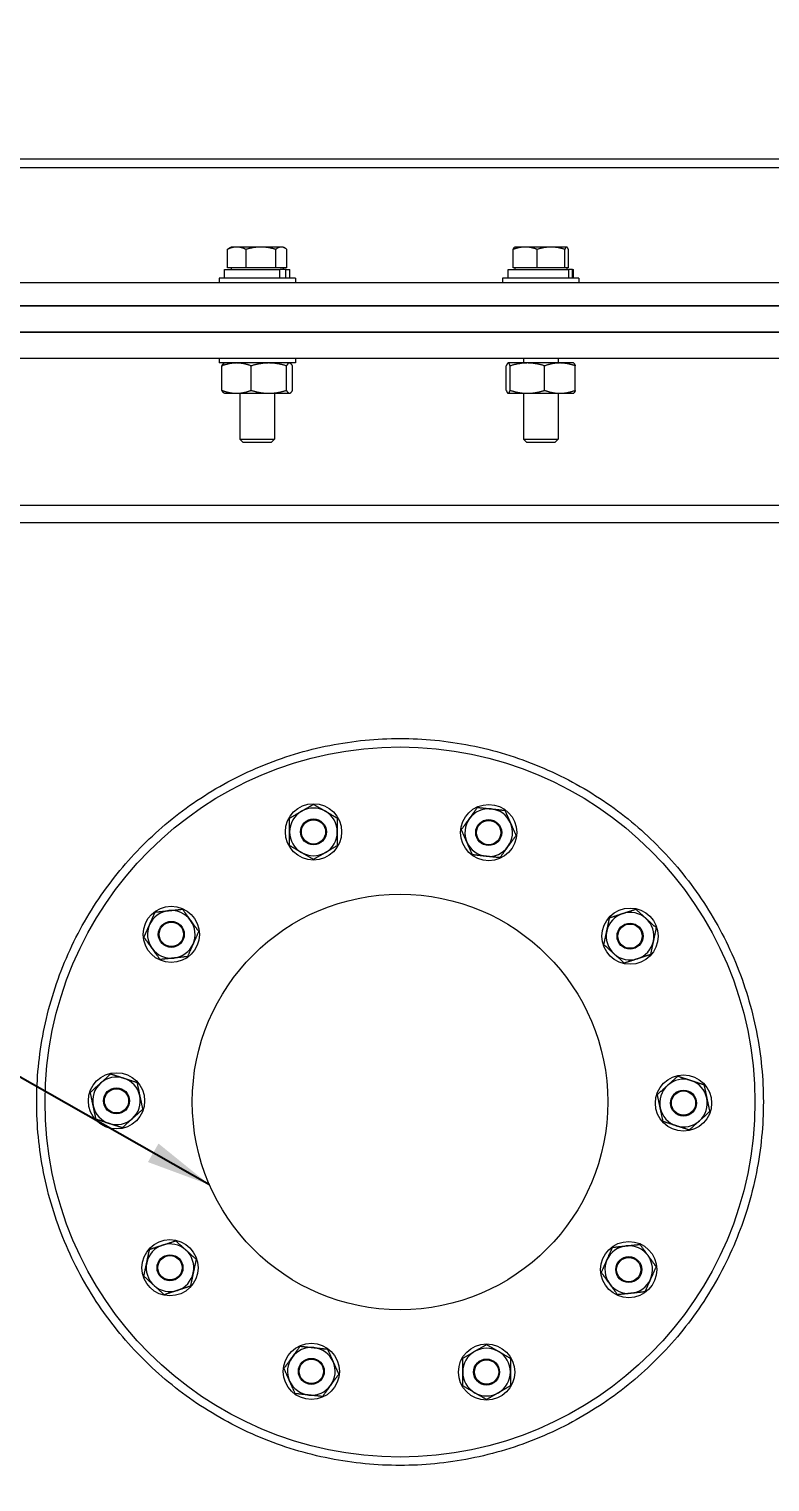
# Model space of a CAD drawing. Header units: inches. Extents: x 12 to 318, y 5 to 204.
# Drawn here: x 139.64 to 150.34, y 74.22 to 95.19 of the extents above; entities that cross this region are included whole.
import ezdxf

# ---------------------------------------------------------------- set-up
doc = ezdxf.new("R2010")
doc.units = ezdxf.units.IN
doc.header["$LTSCALE"] = 9.5
doc.header["$MEASUREMENT"] = 0
for name, color, linetype, lineweight in [('Dimension', 7, 'Continuous', 25), ('Symbol (ANSI)', 7, 'Continuous', 25), ('Visible', 7, 'Continuous', 18)]:
    doc.layers.add(name, color=color, linetype=linetype, lineweight=lineweight)
doc.styles.add('MEMCOR Medium', font='arial.ttf')
doc.styles.add('Standard D-E', font='arial.ttf')
doc.dimstyles.new('Default (ANSI)$7', dxfattribs={"dimscale": 9.5, "dimtxt": 0.15, "dimasz": 0.098425, "dimexe": 0.125, "dimexo": 0.0625, "dimgap": 0.031496, "dimtad": 0, "dimtih": 1, "dimtoh": 1, "dimdec": 4, "dimzin": 3, "dimdsep": 46, "dimlunit": 5, "dimtxsty": 'MEMCOR Medium', "dimcen": 0.09, "dimdle": 0.393701, "dimclrd": 256, "dimclre": 256, "dimclrt": 256, "dimadec": 0, "dimazin": 1, "dimtfac": 0.8, "dimtofl": 0, "dimtmove": 0, "dimatfit": 3, "dimfxl": 1, "dimfrac": 1, "dimtolj": 1, "dimtzin": 4, "dimlwd": -1, "dimlwe": -1, "dimarcsym": 0})
doc.dimstyles.new('in [mm] D-E NeptuneBenson', dxfattribs={"dimscale": 9.5, "dimtxt": 0.15, "dimasz": 0.098425, "dimexe": 0.125, "dimexo": 0.063, "dimgap": 0.031496, "dimtad": 0, "dimtih": 1, "dimtoh": 1, "dimdec": 4, "dimzin": 3, "dimdsep": 46, "dimlunit": 5, "dimtxsty": 'Standard D-E', "dimcen": 0.09, "dimdle": 0.393701, "dimclrd": 256, "dimclre": 256, "dimclrt": 256, "dimadec": 1, "dimazin": 1, "dimtfac": 1, "dimtofl": 0, "dimtmove": 0, "dimatfit": 3, "dimfxl": 1, "dimfrac": 1, "dimtolj": 1, "dimtzin": 4, "dimlwd": -1, "dimlwe": -1, "dimarcsym": 0})

# ---------------------------------------------------------------- blocks, each defined once
blk = doc.blocks.new('*D27')
at = {"layer": 'Defpoints', "color": 0, "transparency": 16777216}
for p in [(145.311, 108.566), (184.519, 108.566), (159.811, 27.706)]:
    blk.add_point(p, dxfattribs=at)
at = {"layer": 'Dimension', "transparency": 16777216}
for p, q in [((145.909, 108.566), (185.706, 108.566)), ((184.519, 107.631), (184.519, 71.091)), ((184.519, 28.641), (184.519, 65.182)), ((160.41, 27.706), (185.706, 27.706))]:
    blk.add_line(p, q, dxfattribs=at)
for points in [[(184.363, 107.631), (184.675, 107.631), (184.519, 108.566)], [(184.363, 28.641), (184.675, 28.641), (184.519, 27.706)]]:
    blk.add_solid(points, dxfattribs=at)
at = {"layer": 'Dimension', "transparency": 16777216, "char_height": 1.425, "attachment_point": 5, "style": 'Standard D-E'}
for s, insert in [('\\A1; 80{\\H1x;\\S7#8;} in', (184.519, 69.879)), ('\\A1;[2053.8 mm]', (184.519, 66.924))]:
    blk.add_mtext(s, dxfattribs=dict(at, insert=insert))

msp = doc.modelspace()

# ---------------------------------------------------------------- linework, layer by layer
at = {"layer": 'Visible'}
for p, q in [((133.431291, 93.196313), (159.270909, 93.196313)), ((133.442695, 93.321313), (144.985909, 93.321313)), ((144.985909, 93.321313), (158.985909, 93.321313)), ((142.509638, 91.749309), (142.509638, 92.013816)), ((142.56328, 92.047309), (142.534248, 92.030548)), ((142.643371, 92.047309), (142.56328, 92.047309)), ((142.991425, 92.047309), (142.643371, 92.047309)), ((142.777104, 91.749309), (142.777104, 92.013816)), ((143.286334, 92.047309), (142.991425, 92.047309)), ((143.205746, 91.749309), (143.205746, 92.013816)), ((143.31328, 92.047309), (143.286334, 92.047309)), ((143.31328, 92.047309), (143.342311, 92.030548)), ((143.366922, 91.749309), (143.366922, 92.013816)), ((146.635385, 91.749309), (146.635385, 92.013816)), ((146.658539, 92.047309), (146.655841, 92.045752)), ((146.80863, 92.047309), (146.658539, 92.047309)), ((147.180951, 92.047309), (146.80863, 92.047309)), ((146.981874, 91.749309), (146.981874, 92.013816)), ((147.40586, 92.047309), (147.180951, 92.047309)), ((147.380028, 91.749309), (147.380028, 92.013816)), ((147.408539, 92.047309), (147.40586, 92.047309)), ((147.408539, 92.047309), (147.411237, 92.045752)), ((147.431693, 91.749309), (147.431693, 92.013816)), ((142.466929, 91.724305), (143.267325, 91.724305)), ((142.466929, 91.599305), (142.466929, 91.724305)), ((142.643371, 91.749309), (142.509638, 91.749309)), ((142.56328, 91.749309), (142.56328, 91.724305)), ((142.777104, 91.749309), (142.643371, 91.749309)), ((142.991425, 91.749309), (142.777104, 91.749309)), ((143.205746, 91.749309), (142.991425, 91.749309)), ((143.286334, 91.749309), (143.205746, 91.749309)), ((143.267325, 91.724305), (143.27229, 91.724305)), ((143.267325, 91.599305), (143.267325, 91.724305)), ((143.349791, 91.724305), (143.27229, 91.724305)), ((143.366922, 91.749309), (143.286334, 91.749309)), ((143.31328, 91.749309), (143.31328, 91.724305)), ((143.349791, 91.599305), (143.349791, 91.724305)), ((143.349791, 91.724305), (143.409631, 91.724305)), ((143.409631, 91.599305), (143.409631, 91.724305)), ((146.562188, 91.724305), (147.438721, 91.724305)), ((146.562188, 91.599305), (146.562188, 91.724305)), ((146.80863, 91.749309), (146.635385, 91.749309)), ((146.658539, 91.749309), (146.658539, 91.724305)), ((146.981874, 91.749309), (146.80863, 91.749309)), ((147.180951, 91.749309), (146.981874, 91.749309)), ((147.380028, 91.749309), (147.180951, 91.749309)), ((147.40586, 91.749309), (147.380028, 91.749309)), ((147.431693, 91.749309), (147.40586, 91.749309)), ((147.408539, 91.749309), (147.408539, 91.724305)), ((147.490517, 91.724305), (147.438721, 91.724305)), ((147.438721, 91.599305), (147.438721, 91.724305)), ((147.490517, 91.599305), (147.490517, 91.724305)), ((147.490517, 91.724305), (147.50489, 91.724305)), ((147.50489, 91.599305), (147.50489, 91.724305)), ((133.084367, 91.536313), (161.390909, 91.536313)), ((143.489461, 91.599305), (142.387099, 91.599305)), ((142.387099, 91.599305), (142.387099, 91.536313)), ((143.489461, 91.599305), (143.489461, 91.536313)), ((147.58472, 91.599305), (146.482358, 91.599305)), ((146.482358, 91.599305), (146.482358, 91.536313)), ((147.58472, 91.599305), (147.58472, 91.536313)), ((132.895665, 91.196313), (161.515909, 91.196313)), ((161.515909, 91.196313), (132.895665, 91.196313)), ((161.515909, 90.816313), (132.895665, 90.816313)), ((132.895665, 90.816313), (161.515909, 90.816313)), ((161.390909, 90.436313), (132.895665, 90.436313)), ((142.387099, 90.436313), (142.387099, 90.373321)), ((143.489461, 90.436313), (143.489461, 90.373321)), ((146.783539, 90.436313), (146.783539, 90.373321)), ((147.283539, 90.436313), (147.283539, 90.373321)), ((143.489461, 90.373321), (142.387099, 90.373321)), ((142.428495, 89.978018), (142.428495, 90.331124)), ((142.465839, 90.373321), (142.459757, 90.36981)), ((142.851583, 89.978018), (142.851583, 90.331124)), ((143.361368, 89.978018), (143.361368, 90.331124)), ((143.410721, 90.373321), (143.416802, 90.36981)), ((143.448065, 89.978018), (143.448065, 90.331124)), ((146.535735, 89.978018), (146.535735, 90.331124)), ((146.561098, 90.373321), (146.55862, 90.37189)), ((146.563563, 90.373321), (146.561098, 90.373321)), ((146.840293, 90.373321), (146.563563, 90.373321)), ((146.591391, 89.978018), (146.591391, 90.331124)), ((147.310269, 90.373321), (146.840293, 90.373321)), ((147.089195, 89.978018), (147.089195, 90.331124)), ((147.50598, 90.373321), (147.310269, 90.373321)), ((147.50598, 90.373321), (147.508458, 90.37189)), ((147.531343, 89.978018), (147.531343, 90.331124)), ((142.465839, 89.935821), (142.459757, 89.939332)), ((142.465839, 89.935821), (142.640039, 89.935821)), ((142.640039, 89.935821), (143.106476, 89.935821)), ((142.68828, 89.935821), (142.68828, 89.271499)), ((143.106476, 89.935821), (143.404716, 89.935821)), ((143.18828, 89.935821), (143.18828, 89.271499)), ((143.404716, 89.935821), (143.410721, 89.935821)), ((143.410721, 89.935821), (143.416802, 89.939332)), ((146.561098, 89.935821), (146.55862, 89.937252)), ((146.561098, 89.935821), (146.563563, 89.935821)), ((146.563563, 89.935821), (146.840293, 89.935821)), ((146.783539, 89.935821), (146.783539, 89.271499)), ((146.840293, 89.935821), (147.310269, 89.935821)), ((147.283539, 89.935821), (147.283539, 89.271499)), ((147.310269, 89.935821), (147.50598, 89.935821)), ((147.50598, 89.935821), (147.508458, 89.937252)), ((142.68828, 89.271499), (143.18828, 89.271499)), ((142.735465, 89.224305), (142.68828, 89.271499)), ((143.141095, 89.224305), (142.735465, 89.224305)), ((143.141095, 89.224305), (143.18828, 89.271499)), ((146.783539, 89.271499), (147.283539, 89.271499)), ((146.830724, 89.224305), (146.783539, 89.271499)), ((147.236354, 89.224305), (146.830724, 89.224305)), ((147.236354, 89.224305), (147.283539, 89.271499)), ((159.770909, 88.316313), (132.895665, 88.316313)), ((159.485909, 88.066313), (132.895665, 88.066313))]:
    msp.add_line(p, q, dxfattribs=at)
for centre, radius in [((145.000942, 79.706313), 5.125), ((143.751182, 83.604894), 0.406), ((146.281393, 83.594922), 0.406), ((143.751182, 83.604894), 0.1875), ((143.751182, 83.604894), 0.175), ((146.281393, 83.594922), 0.1875), ((146.281393, 83.594922), 0.175), ((145.000942, 79.706313), 3), ((141.698336, 82.125741), 0.406), ((148.322516, 82.099634), 0.406), ((141.698336, 82.125741), 0.1875), ((141.698336, 82.125741), 0.175), ((148.322516, 82.099634), 0.1875), ((148.322516, 82.099634), 0.175), ((140.906974, 79.722448), 0.406), ((140.906974, 79.722448), 0.1875), ((149.09491, 79.690178), 0.406), ((140.906974, 79.722448), 0.175), ((149.09491, 79.690178), 0.1875), ((149.09491, 79.690178), 0.175), ((141.679368, 77.312993), 0.406), ((148.303548, 77.286885), 0.406), ((141.679368, 77.312993), 0.1875), ((141.679368, 77.312993), 0.175), ((148.303548, 77.286885), 0.1875), ((148.303548, 77.286885), 0.175), ((143.720491, 75.817704), 0.406), ((146.250702, 75.807732), 0.406), ((143.720491, 75.817704), 0.1875), ((143.720491, 75.817704), 0.175), ((146.250702, 75.807732), 0.1875), ((146.250702, 75.807732), 0.175)]:
    msp.add_circle(centre, radius, dxfattribs=at)
for centre, start, end in [((143.751182, 83.604894), 120, 180), ((143.751182, 83.604894), 60, 120), ((143.751182, 83.604894), 0, 60), ((146.281393, 83.594922), 84, 144), ((146.281393, 83.594922), 24, 84), ((146.281393, 83.594922), 144, 204), ((146.281393, 83.594922), 324, 24), ((143.751182, 83.604894), 180, 240), ((143.751182, 83.604894), 300, 0), ((143.751182, 83.604894), 240, 300), ((146.281393, 83.594922), 204, 264), ((146.281393, 83.594922), 264, 324), ((141.698336, 82.125741), 96, 156), ((141.698336, 82.125741), 36, 96), ((148.322516, 82.099634), 108, 168), ((148.322516, 82.099634), 48, 108), ((141.698336, 82.125741), 156, 216), ((141.698336, 82.125741), 336, 36), ((148.322516, 82.099634), 348, 48), ((148.322516, 82.099634), 168, 228), ((148.322516, 82.099634), 288, 348), ((141.698336, 82.125741), 216, 276), ((141.698336, 82.125741), 276, 336), ((148.322516, 82.099634), 228, 288), ((140.906974, 79.722448), 132, 192), ((140.906974, 79.722448), 72, 132), ((140.906974, 79.722448), 12, 72), ((149.09491, 79.690178), 132, 192), ((149.09491, 79.690178), 72, 132), ((149.09491, 79.690178), 12, 72), ((140.906974, 79.722448), 312, 12), ((149.09491, 79.690178), 312, 12), ((140.906974, 79.722448), 192, 252), ((149.09491, 79.690178), 192, 252), ((140.906974, 79.722448), 252, 312), ((149.09491, 79.690178), 252, 312), ((141.679368, 77.312993), 108, 168), ((141.679368, 77.312993), 48, 108), ((148.303548, 77.286885), 96, 156), ((148.303548, 77.286885), 36, 96), ((141.679368, 77.312993), 348, 48), ((148.303548, 77.286885), 156, 216), ((148.303548, 77.286885), 336, 36), ((141.679368, 77.312993), 168, 228), ((141.679368, 77.312993), 288, 348), ((141.679368, 77.312993), 228, 288), ((148.303548, 77.286885), 216, 276), ((148.303548, 77.286885), 276, 336), ((143.720491, 75.817704), 84, 144), ((143.720491, 75.817704), 24, 84), ((146.250702, 75.807732), 60, 120), ((143.720491, 75.817704), 144, 204), ((143.720491, 75.817704), 324, 24), ((146.250702, 75.807732), 120, 180), ((146.250702, 75.807732), 0, 60), ((146.250702, 75.807732), 180, 240), ((146.250702, 75.807732), 300, 0), ((143.720491, 75.817704), 204, 264), ((143.720491, 75.817704), 264, 324), ((146.250702, 75.807732), 240, 300)]:
    msp.add_arc(centre, 0.344, start, end, dxfattribs=at)
for points, weights in [([(142.643371, 92.047309), (142.581305, 92.047309), (142.509638, 92.013816)], [1, 1.0379548493, 1]), ([(142.509638, 92.013816), (142.522369, 92.023689), (142.534248, 92.030548)], [1, 1.01089719788, 1.01553701765]), ([(142.777104, 92.013816), (142.705437, 92.047309), (142.643371, 92.047309)], [1, 1.0379548493, 1]), ([(142.991425, 92.047309), (142.891958, 92.047309), (142.777104, 92.013816)], [1, 1.0379548493, 1]), ([(143.205746, 92.013816), (143.090892, 92.047309), (142.991425, 92.047309)], [1, 1.0379548493, 1]), ([(143.286334, 92.047309), (143.248933, 92.047309), (143.205746, 92.013816)], [1, 1.0379548493, 1]), ([(143.366922, 92.013816), (143.323735, 92.047309), (143.286334, 92.047309)], [1, 1.0379548493, 1]), ([(146.80863, 92.047309), (146.728227, 92.047309), (146.635385, 92.013816)], [1, 1.0379548493, 1]), ([(146.635385, 92.013816), (146.646311, 92.040249), (146.655841, 92.045752)], [1, 1.02971695473, 1.0128998083]), ([(146.981874, 92.013816), (146.889033, 92.047309), (146.80863, 92.047309)], [1, 1.0379548493, 1]), ([(147.180951, 92.047309), (147.088559, 92.047309), (146.981874, 92.013816)], [1, 1.0379548493, 1]), ([(147.380028, 92.013816), (147.273343, 92.047309), (147.180951, 92.047309)], [1, 1.0379548493, 1]), ([(147.40586, 92.047309), (147.393871, 92.047309), (147.380028, 92.013816)], [1, 1.0379548493, 1]), ([(147.431693, 92.013816), (147.417849, 92.047309), (147.40586, 92.047309)], [1, 1.0379548493, 1]), ([(142.640039, 90.373321), (142.541861, 90.373321), (142.428495, 90.331124)], [1, 1.0379548493, 1]), ([(142.428495, 90.331124), (142.445149, 90.361376), (142.459757, 90.36981)], [1, 1.02692102504, 1.01565237985]), ([(142.851583, 90.331124), (142.738217, 90.373321), (142.640039, 90.373321)], [1, 1.0379548493, 1]), ([(143.106476, 90.373321), (142.98818, 90.373321), (142.851583, 90.331124)], [1, 1.0379548493, 1]), ([(143.361368, 90.331124), (143.224772, 90.373321), (143.106476, 90.373321)], [1, 1.0379548493, 1]), ([(143.404716, 90.373321), (143.384598, 90.373321), (143.361368, 90.331124)], [1, 1.0379548493, 1]), ([(143.448065, 90.331124), (143.424834, 90.373321), (143.404716, 90.373321)], [1, 1.0379548493, 1]), ([(146.563563, 90.373321), (146.550648, 90.373321), (146.535735, 90.331124)], [1, 1.0379548493, 1]), ([(146.591391, 90.331124), (146.576478, 90.373321), (146.563563, 90.373321)], [1, 1.0379548493, 1]), ([(146.840293, 90.373321), (146.724777, 90.373321), (146.591391, 90.331124)], [1, 1.0379548493, 1]), ([(147.089195, 90.331124), (146.955809, 90.373321), (146.840293, 90.373321)], [1, 1.0379548493, 1]), ([(147.310269, 90.373321), (147.207668, 90.373321), (147.089195, 90.331124)], [1, 1.0379548493, 1]), ([(147.531343, 90.331124), (147.41287, 90.373321), (147.310269, 90.373321)], [1, 1.0379548493, 1]), ([(147.508458, 90.37189), (147.519109, 90.365741), (147.531343, 90.331124)], [1.01145423084, 1.03092610004, 1]), ([(142.459757, 89.939332), (142.445149, 89.947766), (142.428495, 89.978018)], [1.01565237985, 1.02692102504, 1]), ([(142.428495, 89.978018), (142.541861, 89.935821), (142.640039, 89.935821)], [1, 1.0379548493, 1]), ([(142.640039, 89.935821), (142.738217, 89.935821), (142.851583, 89.978018)], [1, 1.0379548493, 1]), ([(142.851583, 89.978018), (142.98818, 89.935821), (143.106476, 89.935821)], [1, 1.0379548493, 1]), ([(143.106476, 89.935821), (143.224772, 89.935821), (143.361368, 89.978018)], [1, 1.0379548493, 1]), ([(143.361368, 89.978018), (143.384598, 89.935821), (143.404716, 89.935821)], [1, 1.0379548493, 1]), ([(143.404716, 89.935821), (143.424834, 89.935821), (143.448065, 89.978018)], [1, 1.0379548493, 1]), ([(146.535735, 89.978018), (146.550648, 89.935821), (146.563563, 89.935821)], [1, 1.0379548493, 1]), ([(146.563563, 89.935821), (146.576478, 89.935821), (146.591391, 89.978018)], [1, 1.0379548493, 1]), ([(146.591391, 89.978018), (146.724777, 89.935821), (146.840293, 89.935821)], [1, 1.0379548493, 1]), ([(146.840293, 89.935821), (146.955809, 89.935821), (147.089195, 89.978018)], [1, 1.0379548493, 1]), ([(147.089195, 89.978018), (147.207668, 89.935821), (147.310269, 89.935821)], [1, 1.0379548493, 1]), ([(147.310269, 89.935821), (147.41287, 89.935821), (147.531343, 89.978018)], [1, 1.0379548493, 1]), ([(147.531343, 89.978018), (147.519109, 89.943401), (147.508458, 89.937252)], [1, 1.03092610004, 1.01145423084]), ([(143.407182, 83.803503), (143.499356, 83.85672), (143.579182, 83.902807)], [1, 1.0379548493, 1]), ([(143.579182, 83.902807), (143.659007, 83.948894), (143.751182, 84.002111)], [1, 1.0379548493, 1]), ([(143.751182, 84.002111), (143.843356, 83.948894), (143.923182, 83.902807)], [1, 1.0379548493, 1]), ([(143.923182, 83.902807), (144.003007, 83.85672), (144.095182, 83.803503)], [1, 1.0379548493, 1]), ([(146.003091, 83.79712), (146.05727, 83.871691), (146.119831, 83.957798)], [1, 1.0379548493, 1]), ([(146.119831, 83.957798), (146.225681, 83.946673), (146.317351, 83.937038)], [1, 1.0379548493, 1]), ([(146.317351, 83.937038), (146.409021, 83.927403), (146.514872, 83.916278)], [1, 1.0379548493, 1]), ([(146.514872, 83.916278), (146.558162, 83.819045), (146.595653, 83.73484)], [1, 1.0379548493, 1]), ([(143.407182, 83.604894), (143.407182, 83.697069), (143.407182, 83.803503)], [1, 1.0379548493, 1]), ([(144.095182, 83.803503), (144.095182, 83.697069), (144.095182, 83.604894)], [1, 1.0379548493, 1]), ([(145.886352, 83.636443), (145.948913, 83.72255), (146.003091, 83.79712)], [1, 1.0379548493, 1]), ([(146.595653, 83.73484), (146.633144, 83.650634), (146.676434, 83.553402)], [1, 1.0379548493, 1]), ([(143.407182, 83.406286), (143.407182, 83.51272), (143.407182, 83.604894)], [1, 1.0379548493, 1]), ([(144.095182, 83.604894), (144.095182, 83.51272), (144.095182, 83.406286)], [1, 1.0379548493, 1]), ([(145.967134, 83.455005), (145.929643, 83.539211), (145.886352, 83.636443)], [1, 1.0379548493, 1]), ([(146.676434, 83.553402), (146.613874, 83.467295), (146.559695, 83.392724)], [1, 1.0379548493, 1]), ([(143.579182, 83.306982), (143.499356, 83.353069), (143.407182, 83.406286)], [1, 1.0379548493, 1]), ([(143.751182, 83.207677), (143.659007, 83.260894), (143.579182, 83.306982)], [1, 1.0379548493, 1]), ([(143.923182, 83.306982), (143.843356, 83.260894), (143.751182, 83.207677)], [1, 1.0379548493, 1]), ([(144.095182, 83.406286), (144.003007, 83.353069), (143.923182, 83.306982)], [1, 1.0379548493, 1]), ([(146.047915, 83.273567), (146.004624, 83.370799), (145.967134, 83.455005)], [1, 1.0379548493, 1]), ([(146.245435, 83.252807), (146.153766, 83.262442), (146.047915, 83.273567)], [1, 1.0379548493, 1]), ([(146.559695, 83.392724), (146.505516, 83.318153), (146.442956, 83.232047)], [1, 1.0379548493, 1]), ([(146.442956, 83.232047), (146.337105, 83.243172), (146.245435, 83.252807)], [1, 1.0379548493, 1]), ([(141.384077, 82.265658), (141.421567, 82.349864), (141.464858, 82.447096)], [1, 1.0379548493, 1]), ([(141.464858, 82.447096), (141.570709, 82.458222), (141.662378, 82.467856)], [1, 1.0379548493, 1]), ([(141.662378, 82.467856), (141.754048, 82.477491), (141.859899, 82.488617)], [1, 1.0379548493, 1]), ([(141.859899, 82.488617), (141.922459, 82.40251), (141.976638, 82.327939)], [1, 1.0379548493, 1]), ([(148.027326, 82.365424), (148.128551, 82.398314), (148.216214, 82.426797)], [1, 1.0379548493, 1]), ([(148.216214, 82.426797), (148.303877, 82.455281), (148.405102, 82.488171)], [1, 1.0379548493, 1]), ([(148.405102, 82.488171), (148.484198, 82.416952), (148.552697, 82.355276)], [1, 1.0379548493, 1]), ([(141.303295, 82.08422), (141.346586, 82.181453), (141.384077, 82.265658)], [1, 1.0379548493, 1]), ([(141.976638, 82.327939), (142.030817, 82.253368), (142.093377, 82.167261)], [1, 1.0379548493, 1]), ([(147.986033, 82.171155), (148.005197, 82.261316), (148.027326, 82.365424)], [1, 1.0379548493, 1]), ([(148.552697, 82.355276), (148.621196, 82.293599), (148.700292, 82.222381)], [1, 1.0379548493, 1]), ([(148.700292, 82.222381), (148.678163, 82.118272), (148.658999, 82.028112)], [1, 1.0379548493, 1]), ([(141.420034, 81.923543), (141.365856, 81.998114), (141.303295, 82.08422)], [1, 1.0379548493, 1]), ([(142.093377, 82.167261), (142.050087, 82.070029), (142.012596, 81.985824)], [1, 1.0379548493, 1]), ([(147.94474, 81.976887), (147.966869, 82.080995), (147.986033, 82.171155)], [1, 1.0379548493, 1]), ([(148.658999, 82.028112), (148.639835, 81.937952), (148.617706, 81.833844)], [1, 1.0379548493, 1]), ([(141.536774, 81.762865), (141.474213, 81.848972), (141.420034, 81.923543)], [1, 1.0379548493, 1]), ([(141.931815, 81.804386), (141.825964, 81.79326), (141.734294, 81.783625)], [1, 1.0379548493, 1]), ([(142.012596, 81.985824), (141.975105, 81.901618), (141.931815, 81.804386)], [1, 1.0379548493, 1]), ([(148.092335, 81.843992), (148.023836, 81.905669), (147.94474, 81.976887)], [1, 1.0379548493, 1]), ([(148.23993, 81.711097), (148.160834, 81.782315), (148.092335, 81.843992)], [1, 1.0379548493, 1]), ([(148.617706, 81.833844), (148.516481, 81.800954), (148.428818, 81.77247)], [1, 1.0379548493, 1]), ([(141.734294, 81.783625), (141.642624, 81.773991), (141.536774, 81.762865)], [1, 1.0379548493, 1]), ([(148.428818, 81.77247), (148.341155, 81.743987), (148.23993, 81.711097)], [1, 1.0379548493, 1]), ([(140.529198, 79.845195), (140.608294, 79.916413), (140.676793, 79.97809)], [1, 1.0379548493, 1]), ([(140.676793, 79.97809), (140.745292, 80.039767), (140.824388, 80.110985)], [1, 1.0379548493, 1]), ([(140.824388, 80.110985), (140.925613, 80.078095), (141.013276, 80.049612)], [1, 1.0379548493, 1]), ([(141.013276, 80.049612), (141.100939, 80.021128), (141.202164, 79.988238)], [1, 1.0379548493, 1]), ([(141.202164, 79.988238), (141.224293, 79.88413), (141.243457, 79.79397)], [1, 1.0379548493, 1]), ([(148.717134, 79.812925), (148.79623, 79.884143), (148.864729, 79.94582)], [1, 1.0379548493, 1]), ([(148.864729, 79.94582), (148.933228, 80.007497), (149.012324, 80.078715)], [1, 1.0379548493, 1]), ([(149.012324, 80.078715), (149.113549, 80.045825), (149.201212, 80.017342)], [1, 1.0379548493, 1]), ([(149.201212, 80.017342), (149.288875, 79.988858), (149.3901, 79.955968)], [1, 1.0379548493, 1]), ([(149.3901, 79.955968), (149.412229, 79.85186), (149.431393, 79.7617)], [1, 1.0379548493, 1]), ([(140.570491, 79.650927), (140.551327, 79.741087), (140.529198, 79.845195)], [1, 1.0379548493, 1]), ([(141.243457, 79.79397), (141.262621, 79.70381), (141.28475, 79.599702)], [1, 1.0379548493, 1]), ([(148.758428, 79.618656), (148.739263, 79.708817), (148.717134, 79.812925)], [1, 1.0379548493, 1]), ([(149.431393, 79.7617), (149.450557, 79.671539), (149.472686, 79.567431)], [1, 1.0379548493, 1]), ([(140.611784, 79.456658), (140.589655, 79.560766), (140.570491, 79.650927)], [1, 1.0379548493, 1]), ([(141.28475, 79.599702), (141.205654, 79.528483), (141.137155, 79.466807)], [1, 1.0379548493, 1]), ([(148.799721, 79.424388), (148.777592, 79.528496), (148.758428, 79.618656)], [1, 1.0379548493, 1]), ([(149.472686, 79.567431), (149.39359, 79.496213), (149.325091, 79.434536)], [1, 1.0379548493, 1]), ([(140.800672, 79.395285), (140.713009, 79.423768), (140.611784, 79.456658)], [1, 1.0379548493, 1]), ([(140.98956, 79.333912), (140.888335, 79.366801), (140.800672, 79.395285)], [1, 1.0379548493, 1]), ([(141.137155, 79.466807), (141.068656, 79.40513), (140.98956, 79.333912)], [1, 1.0379548493, 1]), ([(148.988608, 79.363015), (148.900945, 79.391498), (148.799721, 79.424388)], [1, 1.0379548493, 1]), ([(149.177496, 79.301641), (149.076272, 79.334531), (148.988608, 79.363015)], [1, 1.0379548493, 1]), ([(149.325091, 79.434536), (149.256592, 79.372859), (149.177496, 79.301641)], [1, 1.0379548493, 1]), ([(141.384178, 77.578783), (141.485403, 77.611673), (141.573066, 77.640156)], [1, 1.0379548493, 1]), ([(141.573066, 77.640156), (141.66073, 77.66864), (141.761954, 77.70153)], [1, 1.0379548493, 1]), ([(141.761954, 77.70153), (141.84105, 77.630311), (141.909549, 77.568635)], [1, 1.0379548493, 1]), ([(147.989288, 77.426803), (148.026779, 77.511008), (148.07007, 77.608241)], [1, 1.0379548493, 1]), ([(148.07007, 77.608241), (148.175921, 77.619366), (148.26759, 77.629001)], [1, 1.0379548493, 1]), ([(148.26759, 77.629001), (148.35926, 77.638636), (148.465111, 77.649761)], [1, 1.0379548493, 1]), ([(148.465111, 77.649761), (148.527671, 77.563654), (148.58185, 77.489084)], [1, 1.0379548493, 1]), ([(141.342885, 77.384514), (141.36205, 77.474675), (141.384178, 77.578783)], [1, 1.0379548493, 1]), ([(141.909549, 77.568635), (141.978048, 77.506958), (142.057144, 77.435739)], [1, 1.0379548493, 1]), ([(142.057144, 77.435739), (142.035015, 77.331631), (142.015851, 77.241471)], [1, 1.0379548493, 1]), ([(147.908507, 77.245365), (147.951798, 77.342597), (147.989288, 77.426803)], [1, 1.0379548493, 1]), ([(148.58185, 77.489084), (148.636029, 77.414513), (148.698589, 77.328406)], [1, 1.0379548493, 1]), ([(141.301592, 77.190246), (141.323721, 77.294354), (141.342885, 77.384514)], [1, 1.0379548493, 1]), ([(141.449187, 77.057351), (141.380688, 77.119028), (141.301592, 77.190246)], [1, 1.0379548493, 1]), ([(142.015851, 77.241471), (141.996687, 77.151311), (141.974558, 77.047203)], [1, 1.0379548493, 1]), ([(148.025246, 77.084687), (147.971067, 77.159258), (147.908507, 77.245365)], [1, 1.0379548493, 1]), ([(148.698589, 77.328406), (148.655298, 77.231174), (148.617808, 77.146968)], [1, 1.0379548493, 1]), ([(141.596782, 76.924456), (141.517686, 76.995674), (141.449187, 77.057351)], [1, 1.0379548493, 1]), ([(141.78567, 76.985829), (141.698007, 76.957346), (141.596782, 76.924456)], [1, 1.0379548493, 1]), ([(141.974558, 77.047203), (141.873333, 77.014313), (141.78567, 76.985829)], [1, 1.0379548493, 1]), ([(148.141985, 76.92401), (148.079425, 77.010117), (148.025246, 77.084687)], [1, 1.0379548493, 1]), ([(148.617808, 77.146968), (148.580317, 77.062762), (148.537026, 76.96553)], [1, 1.0379548493, 1]), ([(148.339506, 76.94477), (148.247836, 76.935135), (148.141985, 76.92401)], [1, 1.0379548493, 1]), ([(148.537026, 76.96553), (148.431175, 76.954405), (148.339506, 76.94477)], [1, 1.0379548493, 1]), ([(143.442189, 76.019902), (143.496368, 76.094473), (143.558928, 76.18058)], [1, 1.0379548493, 1]), ([(143.558928, 76.18058), (143.664779, 76.169455), (143.756449, 76.15982)], [1, 1.0379548493, 1]), ([(143.756449, 76.15982), (143.848118, 76.150185), (143.953969, 76.139059)], [1, 1.0379548493, 1]), ([(143.953969, 76.139059), (143.99726, 76.041827), (144.034751, 75.957622)], [1, 1.0379548493, 1]), ([(146.078702, 76.105645), (146.158528, 76.151732), (146.250702, 76.204949)], [1, 1.0379548493, 1]), ([(146.250702, 76.204949), (146.342877, 76.151732), (146.422702, 76.105645)], [1, 1.0379548493, 1]), ([(143.32545, 75.859225), (143.38801, 75.945331), (143.442189, 76.019902)], [1, 1.0379548493, 1]), ([(144.034751, 75.957622), (144.072241, 75.873416), (144.115532, 75.776184)], [1, 1.0379548493, 1]), ([(145.906702, 76.006341), (145.998877, 76.059558), (146.078702, 76.105645)], [1, 1.0379548493, 1]), ([(145.906702, 75.807732), (145.906702, 75.899907), (145.906702, 76.006341)], [1, 1.0379548493, 1]), ([(146.422702, 76.105645), (146.502528, 76.059558), (146.594702, 76.006341)], [1, 1.0379548493, 1]), ([(146.594702, 76.006341), (146.594702, 75.899907), (146.594702, 75.807732)], [1, 1.0379548493, 1]), ([(143.406231, 75.677787), (143.368741, 75.761992), (143.32545, 75.859225)], [1, 1.0379548493, 1]), ([(144.115532, 75.776184), (144.052972, 75.690077), (143.998793, 75.615506)], [1, 1.0379548493, 1]), ([(145.906702, 75.609124), (145.906702, 75.715558), (145.906702, 75.807732)], [1, 1.0379548493, 1]), ([(146.594702, 75.807732), (146.594702, 75.715558), (146.594702, 75.609124)], [1, 1.0379548493, 1]), ([(143.487013, 75.496349), (143.443722, 75.593581), (143.406231, 75.677787)], [1, 1.0379548493, 1]), ([(143.998793, 75.615506), (143.944614, 75.540935), (143.882054, 75.454828)], [1, 1.0379548493, 1]), ([(146.078702, 75.509819), (145.998877, 75.555907), (145.906702, 75.609124)], [1, 1.0379548493, 1]), ([(146.250702, 75.410515), (146.158528, 75.463732), (146.078702, 75.509819)], [1, 1.0379548493, 1]), ([(146.422702, 75.509819), (146.342877, 75.463732), (146.250702, 75.410515)], [1, 1.0379548493, 1]), ([(146.594702, 75.609124), (146.502528, 75.555907), (146.422702, 75.509819)], [1, 1.0379548493, 1]), ([(143.684533, 75.475589), (143.592864, 75.485223), (143.487013, 75.496349)], [1, 1.0379548493, 1]), ([(143.882054, 75.454828), (143.776203, 75.465954), (143.684533, 75.475589)], [1, 1.0379548493, 1])]:
    msp.add_rational_spline(points, weights, degree=2, dxfattribs=at)
for points, knots in [([(150.013252, 78.156449), (149.964365, 77.998616), (149.908069, 77.842786), (149.710289, 77.36762), (149.54359, 77.059101), (149.159538, 76.489255), (148.942149, 76.227925), (148.479752, 75.765492), (148.218481, 75.548084), (147.648564, 75.163899), (147.339915, 74.997094), (146.694417, 74.728393), (146.356999, 74.626285), (145.676573, 74.491996), (145.333556, 74.459855), (144.668413, 74.459855), (144.325455, 74.49198), (143.645102, 74.62623), (143.307698, 74.728315), (142.6622, 74.99698), (142.353537, 75.163772), (141.783584, 75.547943), (141.522291, 75.765351), (141.059823, 76.22782), (140.842396, 76.489187), (140.458292, 77.059099), (140.29158, 77.367646), (140.023006, 78.012913), (139.920932, 78.350203), (139.78665, 79.030519), (139.754484, 79.373557), (139.754484, 80.039087), (139.786653, 80.382141), (139.920948, 81.062488), (140.023032, 81.399793), (140.291631, 82.045084), (140.458358, 82.353642), (140.842496, 82.92357), (141.059942, 83.184943), (141.522428, 83.647394), (141.783715, 83.864783), (142.353652, 84.24892), (142.662304, 84.415697), (143.307777, 84.684337), (143.645167, 84.786413), (144.325488, 84.920649), (144.66843, 84.952772), (145.333556, 84.952772), (145.676573, 84.92063), (146.356999, 84.786342), (146.694417, 84.684233), (147.339915, 84.415533), (147.648564, 84.248727), (148.218481, 83.864543), (148.479752, 83.647134), (148.942149, 83.184701), (149.159538, 82.923372), (149.54359, 82.353525), (149.710289, 82.045007), (149.978855, 81.399776), (150.080935, 81.062492), (150.215228, 80.382162), (150.247401, 80.039103), (150.247401, 79.706313)], [-77.246249677, -77.246249677, -77.246249677, -77.246249677, -76.047153334, -76.047153334, -73.511291898, -73.511291898, -70.975430463, -70.975430463, -68.440911855, -68.440911855, -65.906393246, -65.906393246, -63.371874638, -63.371874638, -60.837356029, -60.837356029, -58.303481057, -58.303481057, -55.769606085, -55.769606085, -53.235731113, -53.235731113, -50.701856141, -50.701856141, -48.166251668, -48.166251668, -45.630647195, -45.630647195, -43.095042723, -43.095042723, -40.55943825, -40.55943825, -38.023705284, -38.023705284, -35.487972318, -35.487972318, -32.952239352, -32.952239352, -30.416506387, -30.416506387, -27.882759834, -27.882759834, -25.349013281, -25.349013281, -22.815266728, -22.815266728, -20.281520175, -20.281520175, -17.747001567, -17.747001567, -15.212482959, -15.212482959, -12.67796435, -12.67796435, -10.143445742, -10.143445742, -7.607584306, -7.607584306, -5.071722871, -5.071722871, -2.535861435, -2.535861435, 0, 0, 0, 0]), ([(150.247401, 79.706313), (150.247401, 79.373523), (150.215228, 79.030465), (150.112685, 78.510983), (150.067582, 78.332468), (150.013252, 78.156449)], [0, 0, 0, 0, 2.535861435, 2.535861435, 3.872626528, 3.872626528, 3.872626528, 3.872626528])]:
    msp.add_open_spline(points, degree=3, knots=knots, dxfattribs=at)

# ---------------------------------------------------------------- dimensions: what is measured, and where the dimension line sits
at = {"layer": 'Dimension'}
dim = msp.add_linear_dim(base=(184.518818, 108.566317), p1=(159.811147, 27.706313), p2=(145.310669, 108.566317), angle=90, text=' <> in\\X[2053.8 mm]', dimstyle='in [mm] D-E NeptuneBenson', override={"dimgap": 0.031496, "dimdec": 4, "dimpost": '', "dimtol": 0, "dimlim": 0, "dimtp": 0, "dimtm": 0, "dimtdec": 2, "dimatfit": 1}, dxfattribs=at)
dim.commit()
dim.dimension.update_dxf_attribs({"geometry": '*D27', "text_midpoint": (184.518818, 68.136315), "dimtype": 160})

# ---------------------------------------------------------------- leaders
at = {"layer": 'Symbol (ANSI)', "annotation_type": 0, "has_hookline": 1, "hookline_direction": 1, "text_width": 17.883459}
msp.add_leader([(142.249762, 78.510065), (125.449408, 88.06533), (124.514368, 88.06533)], dimstyle='Default (ANSI)$7', override={"dimtad": 0}, dxfattribs=at)

doc.saveas('drawing.dxf')
